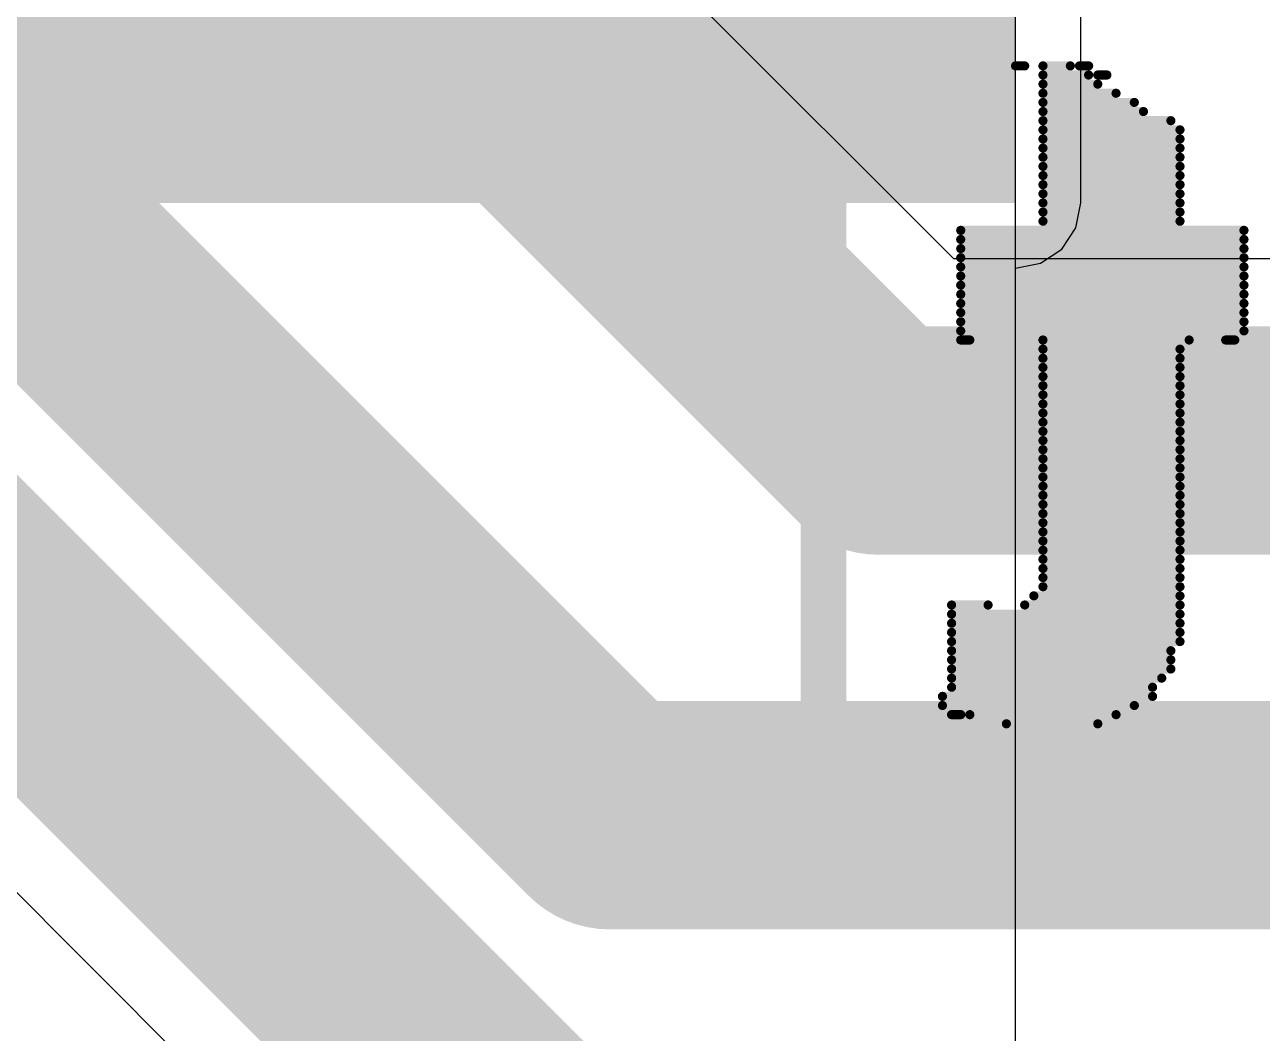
# Model space of a CAD drawing. Header units: millimetres. Extents: x -0.34 to 3.69, y -0.26 to 2.67.
# Drawn here: x 0.9186 to 1.054, y 0.0321 to 0.1425 of the extents above; entities that cross this region are included whole.
import ezdxf

# ---------------------------------------------------------------- set-up
doc = ezdxf.new("R2010")
doc.units = ezdxf.units.MM
doc.header["$MEASUREMENT"] = 0
for name, color, linetype in [('BottomLayer', 5, 'Continuous'), ('BottomOverlay', 54, 'Continuous'), ('TopLayer', 1, 'Continuous'), ('TopOverlay', 2, 'Continuous'), ('TopPaste', 8, 'Continuous'), ('TopSolder', 216, 'Continuous')]:
    doc.layers.add(name, color=color, linetype=linetype)

# ---------------------------------------------------------------- blocks, each defined once
blk = doc.blocks.new('SWPA6045S221MT_2')
at = {"layer": 'TopLayer'}
blk.add_hatch(color=1, dxfattribs=at).paths.add_polyline_path([(0.05512, 0.1122), (0.12205, 0.1122), (0.12205, -0.1122), (0.05512, -0.1122)])
at = {"layer": 'TopPaste'}
blk.add_hatch(color=8, dxfattribs=at).paths.add_polyline_path([(0.05512, 0.1122), (0.12205, 0.1122), (0.12205, -0.1122), (0.05512, -0.1122)])
at = {"layer": 'TopSolder'}
blk.add_hatch(color=216, dxfattribs=at).paths.add_polyline_path([(0.05112, 0.1162), (0.12605, 0.1162), (0.12605, -0.1162), (0.05112, -0.1162)])
at = {"layer": 'TopOverlay', "const_width": 0.005}
blk.add_lwpolyline([(-0.037, -0.105), (0.041, -0.105)], dxfattribs=at)
at = {"layer": 'TopOverlay', "const_width": 0.0025}
for points in [[(-0.03825, -0.105, 1), (-0.03575, -0.105, 1)], [(0.03975, -0.105, 1), (0.04225, -0.105, 1)]]:
    blk.add_lwpolyline(points, format="xyb", close=True, dxfattribs=at)

msp = doc.modelspace()

# ---------------------------------------------------------------- hatches: boundary and pattern name
at = {"layer": 'TopLayer'}
msp.add_hatch(color=1, dxfattribs=at).paths.add_polyline_path([(0.769, 0.123), (1.027, 0.123), (1.027, 0.228), (0.769, 0.228)])

# ---------------------------------------------------------------- linework, layer by layer
at = {"layer": 'BottomLayer'}
for p, q in [((1.02024, 0.11688), (0.87499, 0.26213)), ((0.83009, 0.13512), (0.96251, 0.00269)), ((2.26056, 0.11688), (1.02024, 0.11688))]:
    msp.add_line(p, q, dxfattribs=at)
at = {"layer": 'BottomLayer', "const_width": 0.025}
for points in [[(0.86093, 0.24807), (1.012, 0.097)], [(0.827, 0.21158), (0.98258, 0.056)], [(0.83832, 0.155), (0.97657, 0.01675)], [(1.012, 0.097), (2.272, 0.097)], [(0.98258, 0.056), (1.37536, 0.056)]]:
    msp.add_lwpolyline(points, dxfattribs=at)
at = {"layer": 'BottomLayer', "const_width": 0.0125}
for points in [[(1.00575, 0.097, 1), (1.01825, 0.097, 1)], [(1.00575, 0.097, 1), (1.01825, 0.097, 1)], [(0.97633, 0.056, 1), (0.98883, 0.056, 1)], [(0.97633, 0.056, 1), (0.98883, 0.056, 1)]]:
    msp.add_lwpolyline(points, format="xyb", close=True, dxfattribs=at)
at = {"layer": 'BottomOverlay', "const_width": 0.001}
for points in [[(1.027, 0.138), (1.028, 0.138)], [(1.03, 0.138), (1.033, 0.138)], [(1.034, 0.138), (1.035, 0.138)], [(1.03, 0.137), (1.035, 0.137)], [(1.036, 0.137), (1.037, 0.137)], [(1.03, 0.136), (1.036, 0.136)], [(1.03, 0.135), (1.038, 0.135)], [(1.03, 0.134), (1.04, 0.134)], [(1.03, 0.133), (1.041, 0.133)], [(1.03, 0.132), (1.044, 0.132)], [(1.03, 0.131), (1.045, 0.131)], [(1.03, 0.13), (1.045, 0.13)], [(1.03, 0.129), (1.045, 0.129)], [(1.03, 0.128), (1.045, 0.128)], [(1.03, 0.127), (1.045, 0.127)], [(1.03, 0.126), (1.045, 0.126)], [(1.03, 0.125), (1.045, 0.125)], [(1.03, 0.124), (1.045, 0.124)], [(1.03, 0.123), (1.045, 0.123)], [(1.03, 0.122), (1.045, 0.122)], [(1.03, 0.121), (1.045, 0.121)], [(1.021, 0.12), (1.052, 0.12)], [(1.021, 0.119), (1.052, 0.119)], [(1.021, 0.118), (1.052, 0.118)], [(1.021, 0.117), (1.052, 0.117)], [(1.021, 0.116), (1.052, 0.116)], [(1.021, 0.115), (1.052, 0.115)], [(1.021, 0.114), (1.052, 0.114)], [(1.021, 0.113), (1.052, 0.113)], [(1.021, 0.112), (1.052, 0.112)], [(1.021, 0.111), (1.052, 0.111)], [(1.021, 0.11), (1.052, 0.11)], [(1.021, 0.109), (1.052, 0.109)], [(1.021, 0.108), (1.022, 0.108)], [(1.03, 0.108), (1.046, 0.108)], [(1.05, 0.108), (1.051, 0.108)], [(1.03, 0.107), (1.045, 0.107)], [(1.03, 0.106), (1.045, 0.106)], [(1.03, 0.105), (1.045, 0.105)], [(1.03, 0.104), (1.045, 0.104)], [(1.03, 0.103), (1.045, 0.103)], [(1.03, 0.102), (1.045, 0.102)], [(1.03, 0.101), (1.045, 0.101)], [(1.03, 0.1), (1.045, 0.1)], [(1.03, 0.099), (1.045, 0.099)], [(1.03, 0.098), (1.045, 0.098)], [(1.03, 0.097), (1.045, 0.097)], [(1.03, 0.096), (1.045, 0.096)], [(1.03, 0.095), (1.045, 0.095)], [(1.03, 0.094), (1.045, 0.094)], [(1.03, 0.093), (1.045, 0.093)], [(1.03, 0.092), (1.045, 0.092)], [(1.03, 0.091), (1.045, 0.091)], [(1.03, 0.09), (1.045, 0.09)], [(1.03, 0.089), (1.045, 0.089)], [(1.03, 0.088), (1.045, 0.088)], [(1.03, 0.087), (1.045, 0.087)], [(1.03, 0.086), (1.045, 0.086)], [(1.03, 0.085), (1.045, 0.085)], [(1.03, 0.084), (1.045, 0.084)], [(1.03, 0.083), (1.045, 0.083)], [(1.03, 0.082), (1.045, 0.082)], [(1.03, 0.081), (1.045, 0.081)], [(1.029, 0.08), (1.045, 0.08)], [(1.02, 0.079), (1.024, 0.079)], [(1.028, 0.079), (1.045, 0.079)], [(1.02, 0.078), (1.045, 0.078)], [(1.02, 0.077), (1.045, 0.077)], [(1.02, 0.076), (1.045, 0.076)], [(1.02, 0.075), (1.045, 0.075)], [(1.02, 0.074), (1.044, 0.074)], [(1.02, 0.073), (1.044, 0.073)], [(1.02, 0.072), (1.044, 0.072)], [(1.02, 0.071), (1.043, 0.071)], [(1.02, 0.07), (1.042, 0.07)], [(1.019, 0.069), (1.042, 0.069)], [(1.019, 0.068), (1.04, 0.068)], [(1.02, 0.067), (1.021, 0.067)], [(1.022, 0.067), (1.038, 0.067)], [(1.026, 0.066), (1.036, 0.066)]]:
    msp.add_lwpolyline(points, dxfattribs=at)
at = {"layer": 'BottomOverlay', "const_width": 0.0005}
for points in [[(1.02675, 0.138, 1), (1.02725, 0.138, 1)], [(1.02775, 0.138, 1), (1.02825, 0.138, 1)], [(1.02975, 0.138, 1), (1.03025, 0.138, 1)], [(1.03275, 0.138, 1), (1.03325, 0.138, 1)], [(1.03375, 0.138, 1), (1.03425, 0.138, 1)], [(1.03475, 0.138, 1), (1.03525, 0.138, 1)], [(1.02975, 0.137, 1), (1.03025, 0.137, 1)], [(1.03475, 0.137, 1), (1.03525, 0.137, 1)], [(1.03575, 0.137, 1), (1.03625, 0.137, 1)], [(1.03675, 0.137, 1), (1.03725, 0.137, 1)], [(1.02975, 0.136, 1), (1.03025, 0.136, 1)], [(1.02975, 0.135, 1), (1.03025, 0.135, 1)], [(1.03575, 0.136, 1), (1.03625, 0.136, 1)], [(1.03775, 0.135, 1), (1.03825, 0.135, 1)], [(1.02975, 0.134, 1), (1.03025, 0.134, 1)], [(1.03975, 0.134, 1), (1.04025, 0.134, 1)], [(1.02975, 0.133, 1), (1.03025, 0.133, 1)], [(1.04075, 0.133, 1), (1.04125, 0.133, 1)], [(1.02975, 0.132, 1), (1.03025, 0.132, 1)], [(1.02975, 0.131, 1), (1.03025, 0.131, 1)], [(1.04375, 0.132, 1), (1.04425, 0.132, 1)], [(1.04475, 0.131, 1), (1.04525, 0.131, 1)], [(1.02975, 0.13, 1), (1.03025, 0.13, 1)], [(1.04475, 0.13, 1), (1.04525, 0.13, 1)], [(1.02975, 0.129, 1), (1.03025, 0.129, 1)], [(1.04475, 0.129, 1), (1.04525, 0.129, 1)], [(1.02975, 0.128, 1), (1.03025, 0.128, 1)], [(1.02975, 0.127, 1), (1.03025, 0.127, 1)], [(1.04475, 0.128, 1), (1.04525, 0.128, 1)], [(1.04475, 0.127, 1), (1.04525, 0.127, 1)], [(1.02975, 0.126, 1), (1.03025, 0.126, 1)], [(1.04475, 0.126, 1), (1.04525, 0.126, 1)], [(1.02975, 0.125, 1), (1.03025, 0.125, 1)], [(1.04475, 0.125, 1), (1.04525, 0.125, 1)], [(1.02975, 0.124, 1), (1.03025, 0.124, 1)], [(1.02975, 0.123, 1), (1.03025, 0.123, 1)], [(1.04475, 0.124, 1), (1.04525, 0.124, 1)], [(1.04475, 0.123, 1), (1.04525, 0.123, 1)], [(1.02975, 0.122, 1), (1.03025, 0.122, 1)], [(1.04475, 0.122, 1), (1.04525, 0.122, 1)], [(1.02975, 0.121, 1), (1.03025, 0.121, 1)], [(1.04475, 0.121, 1), (1.04525, 0.121, 1)], [(1.02075, 0.12, 1), (1.02125, 0.12, 1)], [(1.02075, 0.119, 1), (1.02125, 0.119, 1)], [(1.05175, 0.12, 1), (1.05225, 0.12, 1)], [(1.05175, 0.119, 1), (1.05225, 0.119, 1)], [(1.02075, 0.118, 1), (1.02125, 0.118, 1)], [(1.05175, 0.118, 1), (1.05225, 0.118, 1)], [(1.02075, 0.117, 1), (1.02125, 0.117, 1)], [(1.02075, 0.116, 1), (1.02125, 0.116, 1)], [(1.05175, 0.117, 1), (1.05225, 0.117, 1)], [(1.05175, 0.116, 1), (1.05225, 0.116, 1)], [(1.02075, 0.115, 1), (1.02125, 0.115, 1)], [(1.05175, 0.115, 1), (1.05225, 0.115, 1)], [(1.02075, 0.114, 1), (1.02125, 0.114, 1)], [(1.05175, 0.114, 1), (1.05225, 0.114, 1)], [(1.02075, 0.113, 1), (1.02125, 0.113, 1)], [(1.02075, 0.112, 1), (1.02125, 0.112, 1)], [(1.05175, 0.113, 1), (1.05225, 0.113, 1)], [(1.05175, 0.112, 1), (1.05225, 0.112, 1)], [(1.02075, 0.111, 1), (1.02125, 0.111, 1)], [(1.05175, 0.111, 1), (1.05225, 0.111, 1)], [(1.02075, 0.11, 1), (1.02125, 0.11, 1)], [(1.05175, 0.11, 1), (1.05225, 0.11, 1)], [(1.02075, 0.109, 1), (1.02125, 0.109, 1)], [(1.02075, 0.108, 1), (1.02125, 0.108, 1)], [(1.02175, 0.108, 1), (1.02225, 0.108, 1)], [(1.02975, 0.108, 1), (1.03025, 0.108, 1)], [(1.04575, 0.108, 1), (1.04625, 0.108, 1)], [(1.04975, 0.108, 1), (1.05025, 0.108, 1)], [(1.05075, 0.108, 1), (1.05125, 0.108, 1)], [(1.05175, 0.109, 1), (1.05225, 0.109, 1)], [(1.02975, 0.107, 1), (1.03025, 0.107, 1)], [(1.04475, 0.107, 1), (1.04525, 0.107, 1)], [(1.02975, 0.106, 1), (1.03025, 0.106, 1)], [(1.04475, 0.106, 1), (1.04525, 0.106, 1)], [(1.02975, 0.105, 1), (1.03025, 0.105, 1)], [(1.02975, 0.104, 1), (1.03025, 0.104, 1)], [(1.04475, 0.105, 1), (1.04525, 0.105, 1)], [(1.04475, 0.104, 1), (1.04525, 0.104, 1)], [(1.02975, 0.103, 1), (1.03025, 0.103, 1)], [(1.04475, 0.103, 1), (1.04525, 0.103, 1)], [(1.02975, 0.102, 1), (1.03025, 0.102, 1)], [(1.04475, 0.102, 1), (1.04525, 0.102, 1)], [(1.02975, 0.101, 1), (1.03025, 0.101, 1)], [(1.02975, 0.1, 1), (1.03025, 0.1, 1)], [(1.04475, 0.101, 1), (1.04525, 0.101, 1)], [(1.04475, 0.1, 1), (1.04525, 0.1, 1)], [(1.02975, 0.099, 1), (1.03025, 0.099, 1)], [(1.04475, 0.099, 1), (1.04525, 0.099, 1)], [(1.02975, 0.098, 1), (1.03025, 0.098, 1)], [(1.04475, 0.098, 1), (1.04525, 0.098, 1)], [(1.02975, 0.097, 1), (1.03025, 0.097, 1)], [(1.02975, 0.096, 1), (1.03025, 0.096, 1)], [(1.04475, 0.097, 1), (1.04525, 0.097, 1)], [(1.04475, 0.096, 1), (1.04525, 0.096, 1)], [(1.02975, 0.095, 1), (1.03025, 0.095, 1)], [(1.04475, 0.095, 1), (1.04525, 0.095, 1)], [(1.02975, 0.094, 1), (1.03025, 0.094, 1)], [(1.02975, 0.093, 1), (1.03025, 0.093, 1)], [(1.04475, 0.094, 1), (1.04525, 0.094, 1)], [(1.04475, 0.093, 1), (1.04525, 0.093, 1)], [(1.02975, 0.092, 1), (1.03025, 0.092, 1)], [(1.04475, 0.092, 1), (1.04525, 0.092, 1)], [(1.02975, 0.091, 1), (1.03025, 0.091, 1)], [(1.04475, 0.091, 1), (1.04525, 0.091, 1)], [(1.02975, 0.09, 1), (1.03025, 0.09, 1)], [(1.02975, 0.089, 1), (1.03025, 0.089, 1)], [(1.04475, 0.09, 1), (1.04525, 0.09, 1)], [(1.04475, 0.089, 1), (1.04525, 0.089, 1)], [(1.02975, 0.088, 1), (1.03025, 0.088, 1)], [(1.04475, 0.088, 1), (1.04525, 0.088, 1)], [(1.02975, 0.087, 1), (1.03025, 0.087, 1)], [(1.04475, 0.087, 1), (1.04525, 0.087, 1)], [(1.02975, 0.086, 1), (1.03025, 0.086, 1)], [(1.02975, 0.085, 1), (1.03025, 0.085, 1)], [(1.04475, 0.086, 1), (1.04525, 0.086, 1)], [(1.04475, 0.085, 1), (1.04525, 0.085, 1)], [(1.02975, 0.084, 1), (1.03025, 0.084, 1)], [(1.04475, 0.084, 1), (1.04525, 0.084, 1)], [(1.02975, 0.083, 1), (1.03025, 0.083, 1)], [(1.04475, 0.083, 1), (1.04525, 0.083, 1)], [(1.02975, 0.082, 1), (1.03025, 0.082, 1)], [(1.02975, 0.081, 1), (1.03025, 0.081, 1)], [(1.04475, 0.082, 1), (1.04525, 0.082, 1)], [(1.04475, 0.081, 1), (1.04525, 0.081, 1)], [(1.02875, 0.08, 1), (1.02925, 0.08, 1)], [(1.04475, 0.08, 1), (1.04525, 0.08, 1)], [(1.01975, 0.079, 1), (1.02025, 0.079, 1)], [(1.02375, 0.079, 1), (1.02425, 0.079, 1)], [(1.02775, 0.079, 1), (1.02825, 0.079, 1)], [(1.04475, 0.079, 1), (1.04525, 0.079, 1)], [(1.01975, 0.078, 1), (1.02025, 0.078, 1)], [(1.01975, 0.077, 1), (1.02025, 0.077, 1)], [(1.04475, 0.078, 1), (1.04525, 0.078, 1)], [(1.04475, 0.077, 1), (1.04525, 0.077, 1)], [(1.01975, 0.076, 1), (1.02025, 0.076, 1)], [(1.04475, 0.076, 1), (1.04525, 0.076, 1)], [(1.01975, 0.075, 1), (1.02025, 0.075, 1)], [(1.01975, 0.074, 1), (1.02025, 0.074, 1)], [(1.04375, 0.074, 1), (1.04425, 0.074, 1)], [(1.04475, 0.075, 1), (1.04525, 0.075, 1)], [(1.01975, 0.073, 1), (1.02025, 0.073, 1)], [(1.04375, 0.073, 1), (1.04425, 0.073, 1)], [(1.01975, 0.072, 1), (1.02025, 0.072, 1)], [(1.04375, 0.072, 1), (1.04425, 0.072, 1)], [(1.01975, 0.071, 1), (1.02025, 0.071, 1)], [(1.01975, 0.07, 1), (1.02025, 0.07, 1)], [(1.04175, 0.07, 1), (1.04225, 0.07, 1)], [(1.04275, 0.071, 1), (1.04325, 0.071, 1)], [(1.01875, 0.069, 1), (1.01925, 0.069, 1)], [(1.04175, 0.069, 1), (1.04225, 0.069, 1)], [(1.01875, 0.068, 1), (1.01925, 0.068, 1)], [(1.03975, 0.068, 1), (1.04025, 0.068, 1)], [(1.01975, 0.067, 1), (1.02025, 0.067, 1)], [(1.02075, 0.067, 1), (1.02125, 0.067, 1)], [(1.02175, 0.067, 1), (1.02225, 0.067, 1)], [(1.02575, 0.066, 1), (1.02625, 0.066, 1)], [(1.03575, 0.066, 1), (1.03625, 0.066, 1)], [(1.03775, 0.067, 1), (1.03825, 0.067, 1)]]:
    msp.add_lwpolyline(points, format="xyb", close=True, dxfattribs=at)
at = {"layer": 'TopLayer'}
for p, q in [((1.03414, 0.123), (1.03414, 0.228)), ((1.027, -0.048), (1.027, 0.214)), ((1.03359, 0.12027), (1.03414, 0.123)), ((1.03205, 0.11795), (1.03359, 0.12027)), ((1.02973, 0.11641), (1.03205, 0.11795)), ((1.027, 0.11586), (1.02973, 0.11641)), ((1.027, -0.048), (1.027, 0.11586))]:
    msp.add_line(p, q, dxfattribs=at)

# ---------------------------------------------------------------- block references
at = {"rotation": 90}
msp.add_blockref('SWPA6045S221MT_2', (0.901, 0.083), dxfattribs=at)

doc.saveas('drawing.dxf')
